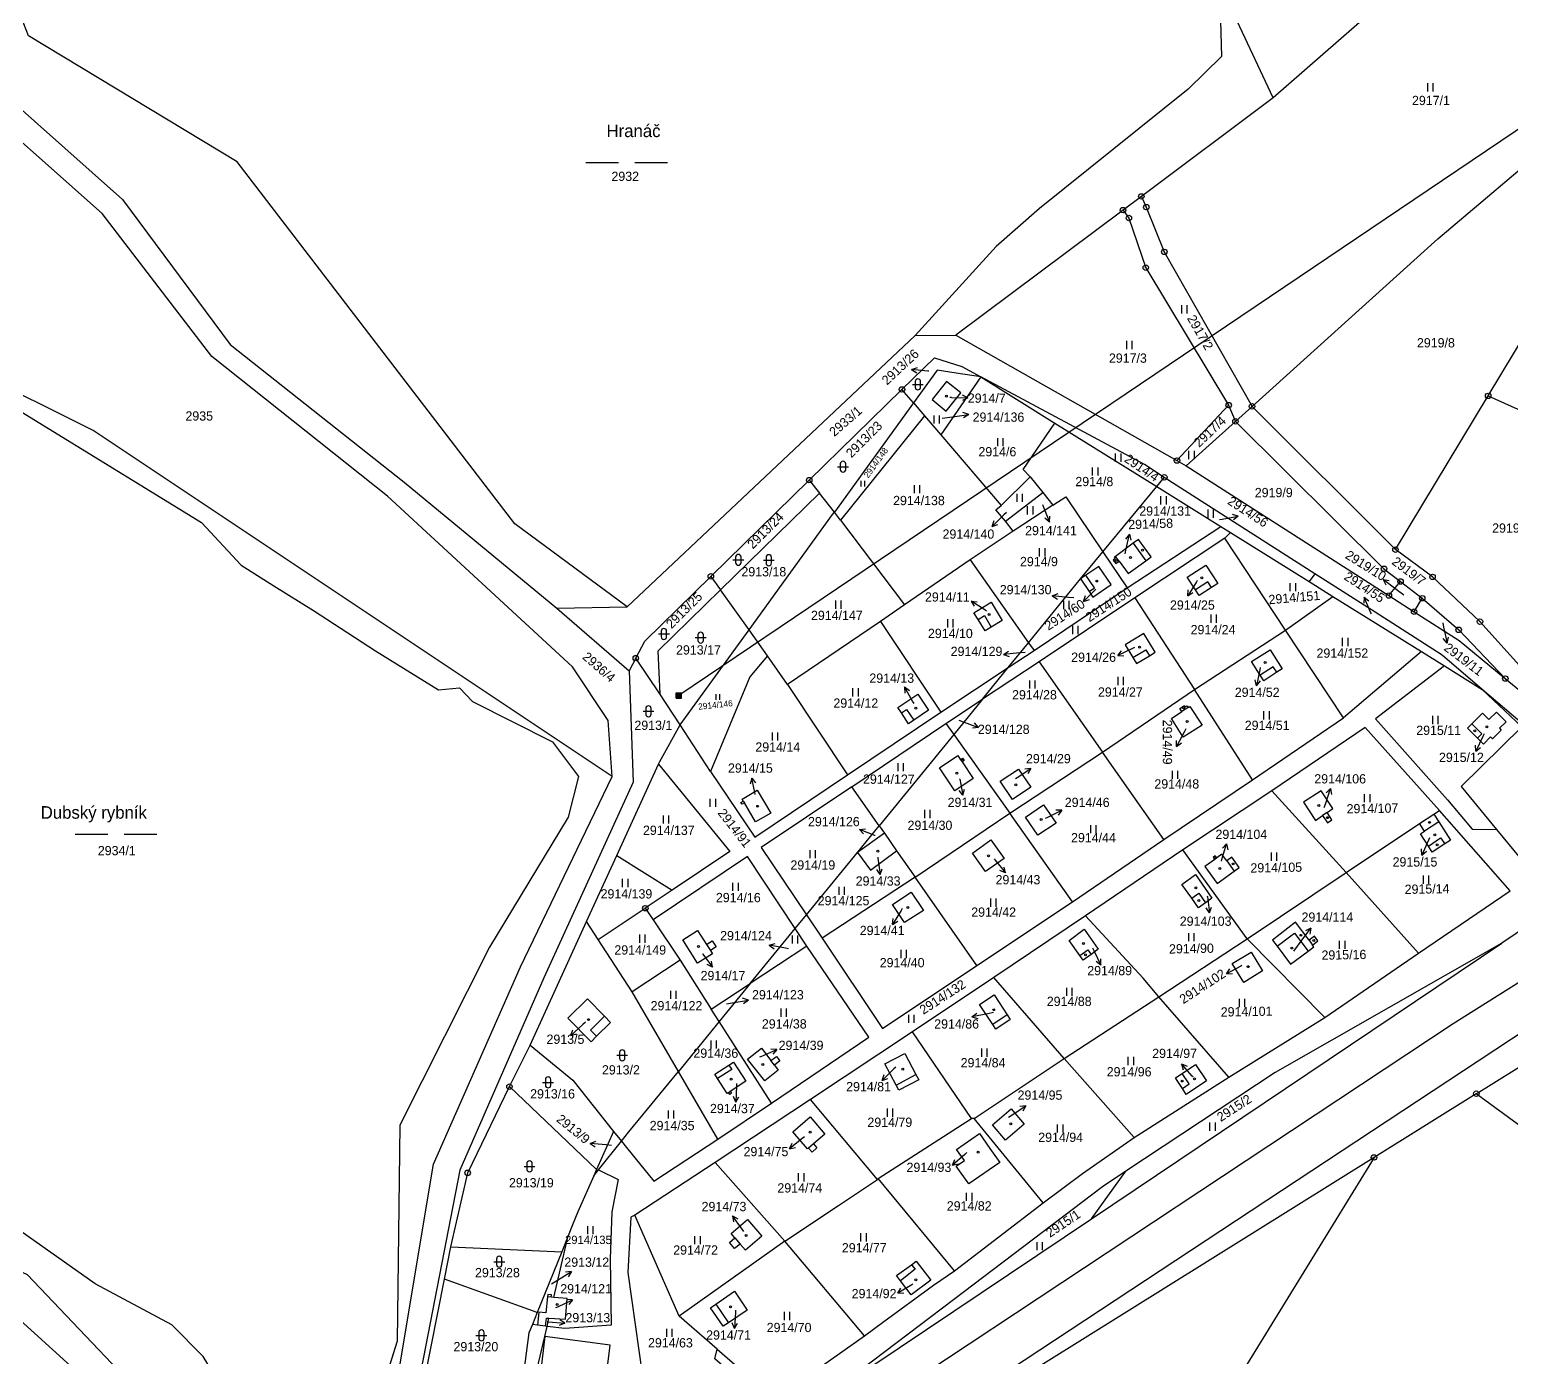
# Model space of a CAD drawing. Extents: x -784124 to -780570, y -980818 to -976926.
# Drawn here: x -783332.3 to -783060.5, y -978603 to -978359.6 of the extents above; entities that cross this region are included whole.
import ezdxf
from ezdxf.enums import TextEntityAlignment as Align

# ---------------------------------------------------------------- set-up
doc = ezdxf.new("R2010")
doc.units = 0
doc.header["$LTSCALE"] = 3.138375
doc.header["$MEASUREMENT"] = 0
doc.linetypes.add('2_6_59_2', pattern=[0])
for name, color, linetype in [('1015', 1, 'CONTINUOUS'), ('1029', 1, 'CONTINUOUS'), ('105', 1, 'CONTINUOUS'), ('18', 1, 'CONTINUOUS'), ('21800', 1, 'CONTINUOUS'), ('21900', 1, 'CONTINUOUS'), ('21999', 1, 'CONTINUOUS'), ('306', 1, 'CONTINUOUS'), ('316', 1, 'CONTINUOUS'), ('402', 1, 'CONTINUOUS'), ('404', 1, 'CONTINUOUS'), ('602', 1, 'CONTINUOUS'), ('60502', 1, 'CONTINUOUS'), ('803', 1, 'CONTINUOUS')]:
    doc.layers.add(name, color=color, linetype=linetype)

# ---------------------------------------------------------------- blocks, each defined once
blk = doc.blocks.new('4_02$0')
at = {"layer": '404', "color": 255, "linetype": 'Continuous'}
blk.add_circle((-0.01, 0), 0.175, dxfattribs=at)
blk = doc.blocks.new('1029$1')
at = {"layer": '1029', "color": 6, "linetype": 'Continuous'}
for p, q in [((0, 3), (-0.5, 2)), ((0, 0), (0, 3)), ((0, 3), (0.5, 2))]:
    blk.add_line(p, q, dxfattribs=at)
blk = doc.blocks.new('3_06$4')
at = {"layer": '306', "color": 255, "linetype": 'Continuous'}
for p, q in [((-0.51, 0), (-0.51, 1.5)), ((0.49, 0), (0.49, 1.5))]:
    blk.add_line(p, q, dxfattribs=at)
blk = doc.blocks.new('3_16$5')
at = {"layer": '316', "color": 255, "linetype": 'Continuous'}
for p, q in [((-1, 1), (1, 1)), ((-0.5, 1.5), (-0.5, 0.5)), ((0.5, 0.5), (0.5, 1.5))]:
    blk.add_line(p, q, dxfattribs=at)
for centre, start, end in [((0, 1.5), 0, 180), ((0, 0.5), 180, 359.9879)]:
    blk.add_arc(centre, 0.5, start, end, dxfattribs=at)
blk = doc.blocks.new('8_03$8')
at = {"layer": '803', "color": 255, "linetype": 'Continuous'}
for p, q in [((-7.49, 0), (-1.49, 0)), ((1.51, 0), (7.51, 0))]:
    blk.add_line(p, q, dxfattribs=at)
blk = doc.blocks.new('1_05$19')
at = {"layer": '105', "color": 3, "linetype": 'Continuous'}
for radius in [0.5, 0.0303]:
    blk.add_circle((0, 0), radius, dxfattribs=at)
blk = doc.blocks.new('6_02$22')
at = {"layer": '602', "color": 255, "linetype": 'Continuous'}
for p, q in [((-0.5, 0.5), (0.5, 0.5)), ((-0.5, -0.5), (-0.5, 0.5)), ((-0.5, 0.3), (0.5, 0.3)), ((-0.5, 0.1), (0.5, 0.1)), ((-0.3, -0.5), (-0.3, 0.5)), ((-0.1, -0.5), (-0.1, 0.5)), ((0.1, -0.5), (0.1, 0.5)), ((0.3, -0.5), (0.3, 0.5)), ((0.5, -0.5), (0.5, 0.5)), ((-0.5, -0.1), (0.5, -0.1)), ((-0.5, -0.3), (0.5, -0.3)), ((-0.5, -0.5), (0.5, -0.5))]:
    blk.add_line(p, q, dxfattribs=at)

msp = doc.modelspace()

# ---------------------------------------------------------------- linework, layer by layer
at = {"layer": '1029', "color": 255, "linetype": 'Continuous'}
for p, q in [((-783167.38, -978422.2), (-783167.56, -978422.18)), ((-783163.21, -978427.02), (-783163.53, -978427.02)), ((-783164.97, -978430.8), (-783163.05, -978430.53)), ((-783146.55, -978446.65), (-783146.38, -978447.08)), ((-783153.16, -978448.09), (-783153.63, -978448.54)), ((-783114.09, -978449.38), (-783113.59, -978449.29)), ((-783131.36, -978455.65), (-783131.23, -978455.02)), ((-783118.17, -978460.58), (-783118.31, -978460.81)), ((-783140.78, -978463.76), (-783141.76, -978463.66)), ((-783136.76, -978462.15), (-783136.88, -978462.27)), ((-783080.24, -978463.24), (-783081.65, -978462.18)), ((-783156.82, -978466.16), (-783157.12, -978465.96)), ((-783086.22, -978466.69), (-783086.36, -978466.35)), ((-783073.14, -978468.34), (-783072.97, -978469.11)), ((-783149.74, -978473.76), (-783150.71, -978473.84)), ((-783129.66, -978472.87), (-783130.02, -978473.04)), ((-783106.61, -978476.48), (-783106.69, -978476.92)), ((-783170.1, -978483.13), (-783170.36, -978482.68)), ((-783161.89, -978486.17), (-783161.07, -978486.46)), ((-783120.26, -978487.77), (-783120.57, -978488.34)), ((-783065.54, -978488.69), (-783065.77, -978489.16)), ((-783151.5, -978496.86), (-783151.19, -978496.66)), ((-783161.75, -978496.89), (-783161.73, -978496.97)), ((-783199.23, -978499.78), (-783199.24, -978499.73)), ((-783094.86, -978502.2), (-783094.65, -978501.57)), ((-783145.97, -978504.11), (-783145.7, -978503.98)), ((-783177.25, -978507.3), (-783177.31, -978507.28)), ((-783075.55, -978507.74), (-783075.73, -978508.15)), ((-783176.76, -978511.29), (-783176.73, -978511.48)), ((-783155.42, -978511.61), (-783155.22, -978511.85)), ((-783113.73, -978511.99), (-783113.64, -978511.69)), ((-783116.31, -978518.37), (-783116.29, -978518.54)), ((-783172.26, -978520.7), (-783172.49, -978521.07)), ((-783100.47, -978528.49), (-783099.12, -978526.67)), ((-783208.91, -978528.92), (-783208.82, -978529.05)), ((-783193.15, -978528.06), (-783193.7, -978527.95)), ((-783137.38, -978527.88), (-783137.14, -978528.37)), ((-783109.97, -978531.16), (-783110.15, -978531.25)), ((-783204.51, -978538.19), (-783203.44, -978538)), ((-783155.52, -978539.78), (-783156.55, -978539.98)), ((-783230.38, -978541.55), (-783230.85, -978541.98)), ((-783198.37, -978547.88), (-783198.04, -978547.74)), ((-783173.44, -978549.77), (-783173.8, -978550.12)), ((-783202.66, -978552.81), (-783202.67, -978553.19)), ((-783118.92, -978551.58), (-783119.06, -978551.42)), ((-783152.79, -978558.96), (-783152.09, -978558.5)), ((-783225.59, -978564.13), (-783226.54, -978564.05)), ((-783190.2, -978562.54), (-783190.61, -978562.88)), ((-783160.4, -978565.46), (-783160.8, -978565.81)), ((-783201.33, -978579.92), (-783201.65, -978579.49)), ((-783236.57, -978589.53), (-783235.47, -978588.86)), ((-783170.34, -978589.57), (-783170.53, -978589.68)), ((-783235.81, -978593.88), (-783235.44, -978593.7)), ((-783202.82, -978594.36), (-783202.84, -978594.69)), ((-783237.36, -978596.44), (-783237.13, -978596.46))]:
    msp.add_line(p, q, dxfattribs=at)
at = {"layer": '21800', "color": 255, "linetype": 'Continuous'}
for p, q in [((-783113.89, -978357.93), (-783113.7, -978364.5)), ((-783113.7, -978364.5), (-783119.85, -978370.47)), ((-783119.85, -978370.47), (-783147.1, -978392.32)), ((-783147.1, -978392.32), (-783155.01, -978399.33)), ((-783155.01, -978399.33), (-783169.9, -978415.64)), ((-783339.51, -978426.18), (-783300.82, -978449.91)), ((-783300.82, -978449.91), (-783293.52, -978457.75)), ((-783129.91, -978453.74), (-783127.56, -978456.93)), ((-783293.52, -978457.75), (-783287.55, -978461.54)), ((-783132.5, -978457), (-783133.17, -978456.13)), ((-783137.02, -978461.89), (-783138.58, -978459.57)), ((-783116.22, -978460.82), (-783118.46, -978462.29)), ((-783115.54, -978461.86), (-783116.22, -978460.82)), ((-783287.55, -978461.54), (-783280.22, -978466.08)), ((-783137.99, -978462.55), (-783137.02, -978461.89)), ((-783280.22, -978466.08), (-783268.9, -978473.45)), ((-783158.35, -978467.7), (-783157.2, -978467)), ((-783157.2, -978467), (-783155.93, -978469.09)), ((-783268.9, -978473.45), (-783257.33, -978480.63)), ((-783129.95, -978474.68), (-783127.59, -978473.24)), ((-783127.59, -978473.24), (-783126.9, -978474.37)), ((-783104.21, -978476.36), (-783106.59, -978477.93)), ((-783103.55, -978477.36), (-783104.21, -978476.36)), ((-783257.33, -978480.63), (-783253.47, -978480.25)), ((-783253.47, -978480.25), (-783251.07, -978482.71)), ((-783251.07, -978482.71), (-783236.41, -978490.14)), ((-783172.43, -978484.84), (-783171.47, -978484.19)), ((-783171.47, -978484.19), (-783170.13, -978486.19)), ((-783119.8, -978483.85), (-783120.96, -978484.6)), ((-783067.8, -978486.85), (-783065.98, -978488.64)), ((-783065.98, -978488.64), (-783066.77, -978489.44)), ((-783236.41, -978490.14), (-783231.67, -978496.49)), ((-783161.57, -978493.41), (-783161.29, -978493.82)), ((-783231.67, -978496.49), (-783233.53, -978503.92)), ((-783201.43, -978500.99), (-783201.22, -978501.33)), ((-783233.53, -978503.92), (-783247.99, -978527.78)), ((-783094.34, -978503.11), (-783095.17, -978503.66)), ((-783073.84, -978504.83), (-783076.46, -978506.49)), ((-783075.76, -978509.28), (-783073.52, -978507.71)), ((-783073.52, -978507.71), (-783072.72, -978508.86)), ((-783114.58, -978511.41), (-783114.96, -978511.69)), ((-783112.75, -978511.95), (-783111.37, -978513.85)), ((-783119.16, -978518.8), (-783117.88, -978517.89)), ((-783117.88, -978517.89), (-783116.63, -978519.64)), ((-783032.73, -978517.62), (-783071.22, -978541.82)), ((-783066.65, -978548.63), (-783026.6, -978522.1)), ((-783103.48, -978527.6), (-783101, -978525.72)), ((-783101, -978525.72), (-783100.32, -978525.2)), ((-783100.32, -978525.2), (-783097.81, -978528.51)), ((-783097.64, -978526.53), (-783097, -978527.39)), ((-783247.99, -978527.78), (-783264.44, -978560.41)), ((-783208.14, -978527.31), (-783207.44, -978528.4)), ((-783139.71, -978529.32), (-783138.22, -978528.26)), ((-783138.22, -978528.26), (-783137.62, -978529.11)), ((-783153.02, -978540.2), (-783155.64, -978541.97)), ((-783225.75, -978541.58), (-783228.33, -978544.13)), ((-783226.88, -978540.44), (-783225.75, -978541.58)), ((-783071.22, -978541.82), (-783181.87, -978615)), ((-783203.53, -978550.23), (-783206.13, -978551.89)), ((-783204.05, -978549.42), (-783203.53, -978550.23)), ((-783195.72, -978549.4), (-783196.35, -978548.58)), ((-783177.54, -978621.67), (-783066.65, -978548.63)), ((-783173.4, -978553.08), (-783169.75, -978551.13)), ((-783119.64, -978552.87), (-783120.93, -978550.94)), ((-783320.31, -978589.52), (-783374.18, -978551.4)), ((-783120.89, -978553.7), (-783119.64, -978552.87)), ((-783204.13, -978554.45), (-783203.8, -978554.23)), ((-783264.44, -978560.41), (-783264.88, -978600.02)), ((-783188.53, -978563.84), (-783189.44, -978564.62)), ((-783202.98, -978581.08), (-783202.02, -978582.21)), ((-783170.58, -978586), (-783169.92, -978586.84)), ((-783169.92, -978586.84), (-783172.61, -978588.94)), ((-783306.21, -978597), (-783320.31, -978589.52)), ((-783236.67, -978591.97), (-783237.33, -978591.92)), ((-783206.46, -978593.24), (-783204.13, -978596.65)), ((-783300.49, -978602.81), (-783306.21, -978597)), ((-783264.88, -978600.02), (-783270.46, -978617.5)), ((-783289.75, -978620.48), (-783300.49, -978602.81))]:
    msp.add_line(p, q, dxfattribs=at)
at = {"layer": '21900', "color": 3, "linetype": 'Continuous'}
for p, q in [((-783068.5, -978340.82), (-783104.21, -978372.03)), ((-783104.21, -978372.03), (-783128.41, -978390.13)), ((-783128.41, -978390.13), (-783131.77, -978392.64)), ((-783131.77, -978392.64), (-783162.43, -978415.58)), ((-783162.43, -978415.58), (-783121.88, -978438.56)), ((-783157.88, -978423.21), (-783165.21, -978433.83)), ((-783157.88, -978423.21), (-783144.28, -978431.68)), ((-783189.32, -978442.15), (-783172.31, -978425.52)), ((-783170.18, -978428), (-783172.31, -978425.52)), ((-783170.18, -978428), (-783184.72, -978448.04)), ((-783170.18, -978428), (-783168.18, -978430.35)), ((-783121.88, -978438.56), (-783112.4, -978428.4)), ((-783112.4, -978428.4), (-783111.16, -978431.38)), ((-783111.16, -978431.38), (-783108.11, -978428.63)), ((-783081.8, -978454.9), (-783108.11, -978428.63)), ((-783081.8, -978454.9), (-783064.8, -978426.7)), ((-783064.8, -978426.7), (-783012.71, -978450.28)), ((-783168.18, -978430.35), (-783183.6, -978449.51)), ((-783168.18, -978430.35), (-783165.21, -978433.83)), ((-783120.19, -978439.52), (-783111.16, -978431.38)), ((-783165.21, -978433.83), (-783154.12, -978446.83)), ((-783144.28, -978431.68), (-783125.58, -978443.33)), ((-783121.88, -978438.56), (-783120.19, -978439.52)), ((-783120.19, -978439.52), (-783083.01, -978463.32)), ((-783207.37, -978459.8), (-783189.32, -978442.15)), ((-783189.32, -978442.15), (-783187.46, -978444.53)), ((-783154.12, -978446.83), (-783148.79, -978441.57)), ((-783148.79, -978441.57), (-783146.49, -978444.42)), ((-783125.58, -978443.33), (-783124.2, -978441.65)), ((-783096.58, -978459.32), (-783124.2, -978441.65)), ((-783187.46, -978444.53), (-783205.6, -978462.27)), ((-783184.72, -978448.04), (-783187.46, -978444.53)), ((-783153.35, -978449.68), (-783146.49, -978444.42)), ((-783146.49, -978444.42), (-783144.62, -978446.73)), ((-783135.49, -978455.3), (-783125.58, -978443.33)), ((-783125.58, -978443.33), (-783113.81, -978450.66)), ((-783144.62, -978446.73), (-783151.89, -978451.53)), ((-783183.6, -978449.51), (-783184.72, -978448.04)), ((-783183.6, -978449.51), (-783171.84, -978465.02)), ((-783151.89, -978451.53), (-783153.35, -978449.68)), ((-783151.89, -978451.53), (-783159.79, -978456.75)), ((-783131.02, -978461.92), (-783113.81, -978450.66)), ((-783113.07, -978452.81), (-783129.6, -978463.72)), ((-783113.81, -978450.66), (-783112.07, -978451.75)), ((-783113.07, -978452.81), (-783112.07, -978451.75)), ((-783101.96, -978469.66), (-783113.07, -978452.81)), ((-783112.07, -978451.75), (-783097.62, -978460.75)), ((-783135.49, -978455.3), (-783131.02, -978461.92)), ((-783159.79, -978456.75), (-783171.84, -978465.02)), ((-783159.79, -978456.75), (-783149.1, -978471.96)), ((-783207.37, -978459.8), (-783205.6, -978462.27)), ((-783097.62, -978460.75), (-783093.27, -978463.46)), ((-783085.55, -978466.38), (-783096.58, -978459.32)), ((-783083.01, -978463.32), (-783080.87, -978460.74)), ((-783080.87, -978460.74), (-783076.9, -978463.8)), ((-783200.36, -978469.59), (-783205.6, -978462.27)), ((-783148.09, -978473.4), (-783131.02, -978461.92)), ((-783129.6, -978463.72), (-783147.16, -978475.49)), ((-783129.6, -978463.72), (-783118.69, -978480.51)), ((-783101.96, -978469.66), (-783093.27, -978463.46)), ((-783093.27, -978463.46), (-783077.01, -978473.59)), ((-783083.01, -978463.32), (-783078.38, -978466.28)), ((-783078.38, -978466.28), (-783076.9, -978463.8)), ((-783235.63, -978465.62), (-783222.71, -978465.4)), ((-783235.63, -978465.62), (-783222.38, -978477.13)), ((-783171.84, -978465.02), (-783176.27, -978468.07)), ((-783196.98, -978474.39), (-783200.36, -978469.59)), ((-783176.27, -978468.07), (-783193.28, -978479.65)), ((-783176.27, -978468.07), (-783165.16, -978484.67)), ((-783118.69, -978480.51), (-783101.96, -978469.66)), ((-783091.35, -978485.76), (-783101.96, -978469.66)), ((-783152.81, -978476.51), (-783149.1, -978471.96)), ((-783149.1, -978471.96), (-783148.09, -978473.4)), ((-783221.14, -978474.78), (-783222.38, -978477.13)), ((-783216.75, -978481.36), (-783221.14, -978474.78)), ((-783193.28, -978479.65), (-783196.98, -978474.39)), ((-783152.81, -978476.51), (-783148.09, -978473.4)), ((-783077.01, -978473.59), (-783091.35, -978485.76)), ((-783077.01, -978473.59), (-783072.81, -978476.2)), ((-783165.16, -978484.67), (-783152.81, -978476.51)), ((-783147.16, -978475.49), (-783157.53, -978482.33)), ((-783157.53, -978482.33), (-783152.81, -978476.51)), ((-783147.16, -978475.49), (-783135.56, -978492)), ((-783072.81, -978476.2), (-783065.88, -978480.52)), ((-783193.28, -978479.65), (-783182.28, -978496.19)), ((-783135.56, -978492), (-783118.69, -978480.51)), ((-783108.01, -978497.1), (-783118.69, -978480.51)), ((-783065.88, -978480.52), (-783058.63, -978487.41)), ((-783061.66, -978478.54), (-783046.28, -978491.21)), ((-783212.99, -978487), (-783216.75, -978481.36)), ((-783164.24, -978486.75), (-783157.53, -978482.33)), ((-783157.53, -978482.33), (-783162.78, -978488.79)), ((-783182.28, -978496.19), (-783165.16, -978484.67)), ((-783108.01, -978497.1), (-783091.35, -978485.76)), ((-783207.42, -978495.59), (-783212.99, -978487)), ((-783181.54, -978498.36), (-783164.24, -978486.75)), ((-783164.24, -978486.75), (-783162.78, -978488.79)), ((-783162.78, -978488.79), (-783176.5, -978505.55)), ((-783162.78, -978488.79), (-783152.51, -978503.19)), ((-783152.51, -978503.19), (-783135.56, -978492)), ((-783124.3, -978508.05), (-783135.56, -978492)), ((-783224.6, -978510.96), (-783216.95, -978494.25)), ((-783176.5, -978505.55), (-783181.54, -978498.36)), ((-783124.3, -978508.05), (-783108.01, -978497.1)), ((-783104.47, -978499.1), (-783120.79, -978509.92)), ((-783090.85, -978514.08), (-783104.47, -978499.1)), ((-783169.89, -978514.97), (-783152.51, -978503.19)), ((-783141.01, -978519.46), (-783152.51, -978503.19)), ((-783077.37, -978505.08), (-783074.76, -978503.39)), ((-783074.76, -978503.39), (-783073.72, -978502.74)), ((-783180.5, -978510.44), (-783176.5, -978505.55)), ((-783175.54, -978506.91), (-783180.5, -978510.44)), ((-783176.5, -978505.55), (-783175.54, -978506.91)), ((-783175.54, -978506.91), (-783173.29, -978510.13)), ((-783090.85, -978514.08), (-783077.37, -978505.08)), ((-783063.27, -978506.24), (-783051.88, -978520.04)), ((-783173.29, -978510.13), (-783169.89, -978514.97)), ((-783141.01, -978519.46), (-783124.3, -978508.05)), ((-783120.79, -978509.92), (-783138.67, -978522.02)), ((-783109, -978526.27), (-783120.79, -978509.92)), ((-783230.15, -978523.09), (-783224.6, -978510.96)), ((-783224.6, -978510.96), (-783214.45, -978517.35)), ((-783189.84, -978521.85), (-783180.5, -978510.44)), ((-783169.89, -978514.97), (-783186.97, -978526.12)), ((-783158.57, -978531.14), (-783169.89, -978514.97)), ((-783109, -978526.27), (-783090.85, -978514.08)), ((-783090.85, -978514.08), (-783077.59, -978528.9)), ((-783214.45, -978517.35), (-783219.39, -978520.65)), ((-783228.01, -978526.4), (-783219.39, -978520.65)), ((-783219.39, -978520.65), (-783217.95, -978522.76)), ((-783158.57, -978531.14), (-783141.01, -978519.46)), ((-783051.88, -978520.04), (-783062.32, -978527.05)), ((-783240.52, -978545.74), (-783230.15, -978523.09)), ((-783228.01, -978526.4), (-783230.15, -978523.09)), ((-783217.95, -978522.76), (-783212.98, -978530.18)), ((-783191.9, -978524.37), (-783189.84, -978521.85)), ((-783189.84, -978521.85), (-783186.97, -978526.12)), ((-783138.67, -978522.02), (-783155.44, -978533.34)), ((-783221.81, -978535.97), (-783228.01, -978526.4)), ((-783200.14, -978534.44), (-783191.9, -978524.37)), ((-783189.76, -978527.61), (-783191.9, -978524.37)), ((-783125.21, -978536.87), (-783109, -978526.27)), ((-783094.73, -978540.7), (-783109, -978526.27)), ((-783189.76, -978527.61), (-783200.14, -978534.44)), ((-783137.58, -978577.59), (-783062.32, -978527.05)), ((-783094.73, -978540.7), (-783077.59, -978528.9)), ((-783212.98, -978530.18), (-783221.81, -978535.97)), ((-783212.98, -978530.18), (-783207.28, -978539.13)), ((-783207.28, -978539.13), (-783200.14, -978534.44)), ((-783200.14, -978534.44), (-783205.83, -978541.39)), ((-783155.44, -978533.34), (-783170.39, -978543.29)), ((-783142.56, -978548.21), (-783155.44, -978533.34)), ((-783213.33, -978550.55), (-783221.81, -978535.97)), ((-783142.56, -978548.21), (-783125.21, -978536.87)), ((-783112.39, -978551.59), (-783125.21, -978536.87)), ((-783205.83, -978541.39), (-783207.28, -978539.13)), ((-783205.83, -978541.39), (-783213.33, -978550.55)), ((-783196.25, -978556.4), (-783205.83, -978541.39)), ((-783112.39, -978551.59), (-783094.73, -978540.7)), ((-783244.31, -978553.36), (-783240.52, -978545.74)), ((-783170.39, -978543.29), (-783189.08, -978555.7)), ((-783159.56, -978559.22), (-783170.39, -978543.29)), ((-783159.1, -978559.19), (-783142.56, -978548.21)), ((-783129.71, -978562.67), (-783142.56, -978548.21)), ((-783206.08, -978563.01), (-783213.33, -978550.55)), ((-783244.31, -978553.36), (-783228.32, -978568.57)), ((-783129.71, -978562.67), (-783112.39, -978551.59)), ((-783189.08, -978555.7), (-783206.58, -978567.26)), ((-783206.08, -978563.01), (-783196.25, -978556.4)), ((-783176.83, -978570.36), (-783189.08, -978555.7)), ((-783066.98, -978554.65), (-783085.73, -978566.34)), ((-783058.57, -978560.83), (-783066.98, -978554.65)), ((-783176.69, -978570.21), (-783159.56, -978559.22)), ((-783159.1, -978559.19), (-783159.56, -978559.22)), ((-783146.44, -978574.67), (-783159.1, -978559.19)), ((-783225.21, -978561.56), (-783228.32, -978568.57)), ((-783225.21, -978561.56), (-783223.76, -978563.35)), ((-783227.95, -978568.61), (-783223.76, -978563.35)), ((-783206.58, -978567.26), (-783221.34, -978576.93)), ((-783193.81, -978581.68), (-783206.58, -978567.26)), ((-783085.73, -978566.34), (-783161.4, -978613.52)), ((-783228.32, -978568.57), (-783228.83, -978569.71)), ((-783228.83, -978569.71), (-783227.95, -978568.61)), ((-783176.69, -978570.21), (-783176.83, -978570.36)), ((-783162.71, -978587.12), (-783176.69, -978570.21)), ((-783162.71, -978587.12), (-783146.44, -978574.67)), ((-783213.17, -978595.46), (-783221.34, -978576.93)), ((-783236.17, -978592.01), (-783233.53, -978580.71)), ((-783233.53, -978580.71), (-783234.71, -978583.64)), ((-783256.22, -978588.65), (-783255.06, -978582.74)), ((-783255.06, -978582.74), (-783234.71, -978583.64)), ((-783234.71, -978583.64), (-783239.23, -978594.78)), ((-783193.81, -978581.68), (-783213.17, -978595.46)), ((-783179.2, -978599.06), (-783193.81, -978581.68)), ((-783259.92, -978607.49), (-783256.22, -978588.65)), ((-783239.23, -978594.78), (-783256.22, -978588.65)), ((-783239.23, -978594.78), (-783240.11, -978596.96)), ((-783239.15, -978597.1), (-783240.11, -978596.96)), ((-783237.7, -978597.3), (-783239.15, -978597.1)), ((-783237.41, -978597.33), (-783237.7, -978597.3)), ((-783237.41, -978597.33), (-783237.06, -978595.82)), ((-783206.18, -978601.5), (-783213.17, -978595.46))]:
    msp.add_line(p, q, dxfattribs=at)
for points in [[(-783222.71, -978465.4), (-783243.3, -978450.16), (-783294.22, -978383.79), (-783332.55, -978360.68), (-783339.83, -978341.9), (-783332.83, -978317.22), (-783286.51, -978294.51), (-783280.24, -978288.11)], [(-783415.28, -978307.87), (-783363.79, -978347.55), (-783315.3, -978390.68), (-783295.56, -978417.3), (-783263.64, -978442.54), (-783235.63, -978465.62)], [(-783104.21, -978372.03), (-783115.49, -978348.06), (-783143.57, -978348.23), (-783163.36, -978336.49)], [(-783108.11, -978428.63), (-783074.03, -978397.9), (-783034.77, -978364.74), (-783026.24, -978358.05)], [(-783225.45, -978496.47), (-783226.22, -978486.22), (-783232.75, -978476.38), (-783266.65, -978445.09), (-783298.9, -978419.48), (-783319.02, -978393.29), (-783345.91, -978369.45)], [(-783128.41, -978390.13), (-783127.5, -978392.1), (-783124.2, -978400.3), (-783108.11, -978428.63)], [(-783131.77, -978392.64), (-783130.7, -978394.1), (-783127.6, -978403.2), (-783112.4, -978428.4)], [(-783064.8, -978426.7), (-783047.8, -978398.5), (-783045, -978399.7)], [(-783225.45, -978496.47), (-783320.64, -978433.06), (-783365.25, -978410.85), (-783372.43, -978413.84)], [(-783222.71, -978465.4), (-783169.9, -978415.64), (-783162.43, -978415.58)], [(-783172.31, -978425.52), (-783166.36, -978419.7), (-783161.36, -978421.34), (-783157.88, -978423.21)], [(-783157.88, -978423.21), (-783162.4, -978422.53), (-783165.84, -978422.02), (-783170.18, -978428)], [(-783124.2, -978441.65), (-783127.85, -978439.31), (-783157.88, -978423.21)], [(-783164.17, -978424.04), (-783166.8, -978427.35), (-783164.19, -978429.5), (-783161.52, -978426.14), (-783164.17, -978424.04)], [(-783111.16, -978431.38), (-783083.91, -978458.41), (-783080.87, -978460.74)], [(-783148.79, -978441.57), (-783150.08, -978440.18), (-783144.28, -978431.68)], [(-783153.35, -978449.68), (-783155.09, -978447.6), (-783154.12, -978446.83)], [(-783144.62, -978446.73), (-783142.28, -978445.24), (-783135.49, -978455.3)], [(-783200.36, -978469.59), (-783185.04, -978448.48), (-783184.72, -978448.04)], [(-783132.5, -978457), (-783130.82, -978459.29), (-783127.56, -978456.93), (-783126.61, -978456.23), (-783128.96, -978453.03), (-783129.91, -978453.74), (-783133.17, -978456.13), (-783133.4, -978456.3), (-783133.23, -978456.54), (-783133.58, -978456.8), (-783133.11, -978457.45), (-783132.5, -978457)], [(-783149.1, -978471.96), (-783139.57, -978460.22), (-783135.49, -978455.3)], [(-783055.19, -978480.43), (-783066.3, -978468.1), (-783075, -978459.9), (-783081.8, -978454.9)], [(-783137.29, -978463.59), (-783133.94, -978461.31), (-783136.19, -978458.01), (-783138.58, -978459.57), (-783139.2, -978459.98), (-783139.57, -978460.22), (-783139.5, -978460.34), (-783137.99, -978462.55), (-783137.29, -978463.59)], [(-783115.54, -978461.86), (-783117.78, -978463.32), (-783118.46, -978462.29), (-783119.98, -978459.95), (-783116.59, -978457.73), (-783114.38, -978461.12), (-783115.54, -978461.86)], [(-783221.14, -978474.78), (-783219.5, -978471.67), (-783207.37, -978459.8)], [(-783205.6, -978462.27), (-783217.07, -978473.49), (-783216.75, -978481.36)], [(-783076.9, -978463.8), (-783070.2, -978469.6), (-783061.66, -978478.54)], [(-783158.35, -978467.7), (-783159.11, -978466.47), (-783155.95, -978464.51), (-783153.91, -978467.87), (-783155.93, -978469.09), (-783157.08, -978469.79), (-783158.35, -978467.7)], [(-783065.88, -978480.52), (-783073.22, -978474.27), (-783085.55, -978466.38)], [(-783078.38, -978466.28), (-783070.11, -978471.57), (-783061.66, -978478.54)], [(-783212.99, -978487), (-783201.83, -978471.62), (-783200.36, -978469.59)], [(-783126.9, -978474.37), (-783125.89, -978473.72), (-783127.94, -978470.3), (-783131.35, -978472.35), (-783129.95, -978474.68), (-783129.28, -978475.8), (-783126.9, -978474.37)], [(-783196.98, -978474.39), (-783200.2, -978478.2), (-783207.42, -978495.59)], [(-783105.93, -978478.93), (-783106.59, -978477.93), (-783108.2, -978475.43), (-783104.78, -978473.27), (-783102.59, -978476.73), (-783103.55, -978477.36), (-783105.93, -978478.93)], [(-783222.38, -978477.13), (-783221.59, -978497.51), (-783238.03, -978533.43), (-783253.39, -978568.68), (-783260.93, -978607.34), (-783262.14, -978611.58)], [(-783072.81, -978476.2), (-783085.48, -978485.92), (-783072.25, -978500.75), (-783067.73, -978506.13), (-783063.27, -978506.24)], [(-783044.49, -978500.84), (-783050.28, -978493.78), (-783065.88, -978480.52)], [(-783172.43, -978484.84), (-783173.09, -978483.86), (-783169.43, -978481.37), (-783167.43, -978484.32), (-783170.13, -978486.19), (-783171.09, -978486.85), (-783172.43, -978484.84)], [(-783117.26, -978487.09), (-783120.73, -978489.28), (-783122.91, -978485.85), (-783120.96, -978484.6), (-783121.34, -978484.01), (-783120.52, -978483.48), (-783120.36, -978483.73), (-783120.01, -978483.51), (-783119.8, -978483.85), (-783119.49, -978483.65), (-783117.26, -978487.09)], [(-783067.8, -978486.85), (-783065.81, -978484.89), (-783064.65, -978486.07), (-783063.24, -978484.69), (-783061.51, -978486.44), (-783062.75, -978487.66), (-783062.41, -978488), (-783064.01, -978489.58), (-783064.35, -978489.24), (-783065.66, -978490.54), (-783066.77, -978489.44), (-783068.6, -978487.64), (-783067.8, -978486.85)], [(-783216.95, -978494.25), (-783216.72, -978493.74), (-783212.99, -978487)], [(-783073.72, -978502.74), (-783087.35, -978487.49), (-783104.47, -978499.1)], [(-783058.63, -978487.41), (-783069.78, -978498.34), (-783063.27, -978506.24)], [(-783159.24, -978496.84), (-783162.6, -978499.11), (-783165.44, -978494.93), (-783162.07, -978492.67), (-783161.57, -978493.41), (-783161.19, -978493.15), (-783160.9, -978493.56), (-783161.29, -978493.82), (-783159.24, -978496.84)], [(-783270.56, -978625.38), (-783264.73, -978606.35), (-783258.25, -978567.59), (-783242.27, -978531.38), (-783225.45, -978496.47)], [(-783216.95, -978494.25), (-783203.88, -978510.25), (-783214.45, -978517.35)], [(-783207.42, -978495.59), (-783199.3, -978507.61), (-783182.28, -978496.19)], [(-783154.29, -978497.35), (-783150.93, -978495.13), (-783148.66, -978498.45), (-783152.03, -978500.72), (-783154.29, -978497.35)], [(-783199.19, -978504.81), (-783201.22, -978501.33), (-783201.63, -978501.57), (-783201.84, -978501.23), (-783201.43, -978500.99), (-783201.65, -978500.62), (-783198.88, -978498.99), (-783196.38, -978503.23), (-783199.19, -978504.81)], [(-783181.54, -978498.36), (-783198.14, -978509.5), (-783189.84, -978521.85)], [(-783093.45, -978504.43), (-783094.34, -978503.11), (-783093.26, -978502.38), (-783095.45, -978499.14), (-783098.64, -978501.21), (-783096.49, -978504.55), (-783095.17, -978503.66), (-783094.28, -978504.99), (-783093.45, -978504.43)], [(-783149.66, -978503.94), (-783146.33, -978501.66), (-783144.04, -978505.02), (-783147.38, -978507.27), (-783149.66, -978503.94)], [(-783077.59, -978528.9), (-783060.74, -978517.43), (-783073.72, -978502.74)], [(-783074.76, -978503.39), (-783073.84, -978504.83), (-783071.69, -978508.19), (-783071.78, -978508.24), (-783072.72, -978508.86), (-783075.05, -978510.38), (-783075.76, -978509.28), (-783077.23, -978507), (-783076.46, -978506.49), (-783077.37, -978505.08)], [(-783180.5, -978510.44), (-783178.08, -978513.67), (-783173.29, -978510.13)], [(-783156.03, -978508.12), (-783153.58, -978511.54), (-783156.98, -978513.94), (-783159.4, -978510.54), (-783156.03, -978508.12)], [(-783191.9, -978524.37), (-783200.63, -978511.18), (-783217.95, -978522.76)], [(-783115.23, -978511.32), (-783114.96, -978511.69), (-783116.74, -978512.99), (-783114.49, -978516.11), (-783111.37, -978513.85), (-783110.46, -978513.19), (-783111.83, -978511.29), (-783112.75, -978511.95), (-783113.63, -978510.73), (-783114.58, -978511.41), (-783114.84, -978511.05), (-783115.23, -978511.32)], [(-783118.46, -978514.49), (-783115.49, -978518.79), (-783116.63, -978519.64), (-783117.91, -978520.55), (-783119.16, -978518.8), (-783120.98, -978516.28), (-783118.46, -978514.49)], [(-783174.04, -978519.97), (-783170.61, -978517.68), (-783168.35, -978521.07), (-783171.84, -978523.28), (-783174.04, -978519.97)], [(-783125.21, -978536.87), (-783128.08, -978533.48), (-783138.67, -978522.02)], [(-783097.64, -978526.53), (-783100.13, -978523.22), (-783104.34, -978526.51), (-783103.48, -978527.6), (-783101.03, -978530.88), (-783097.81, -978528.51), (-783096.75, -978527.72), (-783097, -978527.39), (-783096.01, -978526.65), (-783096.66, -978525.79), (-783097.64, -978526.53)], [(-783206.4, -978527.73), (-783207.44, -978528.4), (-783207.06, -978529), (-783209.79, -978530.72), (-783212.53, -978526.46), (-783209.81, -978524.71), (-783208.14, -978527.31), (-783207.1, -978526.64), (-783206.4, -978527.73)], [(-783186.97, -978526.12), (-783175.86, -978542.67), (-783158.57, -978531.14)], [(-783136.3, -978528.17), (-783137.62, -978529.11), (-783139.07, -978530.18), (-783139.71, -978529.32), (-783141.67, -978526.54), (-783138.87, -978524.51), (-783136.3, -978528.17)], [(-783066.98, -978554.65), (-783024.72, -978528.31), (-783020.94, -978526.17)], [(-783196.25, -978556.4), (-783178.38, -978544.3), (-783189.76, -978527.61)], [(-783062.32, -978527.05), (-783103.85, -978550.74), (-783131.25, -978568.87)], [(-783109.62, -978534.24), (-783111.74, -978530.78), (-783108.28, -978528.7), (-783106.18, -978532.14), (-783109.62, -978534.24)], [(-783226.88, -978540.44), (-783229.45, -978543.01), (-783228.33, -978544.13), (-783229.33, -978545.12), (-783233.62, -978540.82), (-783229.99, -978537.26), (-783226.88, -978540.44)], [(-783153.02, -978540.2), (-783152.48, -978541.03), (-783155.08, -978542.8), (-783155.64, -978541.97), (-783158.07, -978538.29), (-783155.42, -978536.55), (-783153.02, -978540.2)], [(-783240.52, -978545.74), (-783232.66, -978552.18), (-783225.21, -978561.56)], [(-783200.62, -978548.33), (-783198.09, -978546.33), (-783196.35, -978548.58), (-783195.34, -978547.8), (-783194.71, -978548.62), (-783195.72, -978549.4), (-783195.01, -978550.32), (-783197.49, -978552.31), (-783200.62, -978548.33)], [(-783172.89, -978554.03), (-783173.4, -978553.08), (-783175.47, -978549.19), (-783171.82, -978547.28), (-783169.75, -978551.13), (-783169.25, -978552.08), (-783172.89, -978554.03)], [(-783223.76, -978563.35), (-783222.39, -978561.62), (-783213.33, -978550.55)], [(-783203.57, -978554.58), (-783203.91, -978554.8), (-783204.13, -978554.45), (-783204.4, -978554.63), (-783206.13, -978551.89), (-783206.65, -978551.07), (-783204.05, -978549.42), (-783203.2, -978548.87), (-783200.96, -978552.38), (-783203.8, -978554.23), (-783203.57, -978554.58)], [(-783122.08, -978551.89), (-783122.16, -978551.77), (-783120.93, -978550.94), (-783118.5, -978549.3), (-783116.47, -978552.31), (-783120.16, -978554.8), (-783120.89, -978553.7), (-783122.08, -978551.89)], [(-783389.34, -978551.55), (-783370.43, -978562.71), (-783349.77, -978579.86), (-783332.79, -978587.83), (-783305.3, -978616.66), (-783290.54, -978634.9), (-783279.67, -978640.31)], [(-783255.06, -978582.74), (-783251.97, -978569.16), (-783244.31, -978553.36)], [(-783293.51, -978636.5), (-783309.04, -978618.86), (-783336.69, -978593.81), (-783352.71, -978583.64), (-783374.4, -978565.68), (-783390.3, -978554.96), (-783427.27, -978555.2)], [(-783189.16, -978558.9), (-783186.46, -978562.06), (-783188.53, -978563.84), (-783187.93, -978564.55), (-783188.8, -978565.36), (-783189.44, -978564.62), (-783189.62, -978564.77), (-783192.32, -978561.62), (-783189.16, -978558.9)], [(-783155.72, -978560.35), (-783152.3, -978557.45), (-783149.92, -978560.25), (-783153.34, -978563.15), (-783155.72, -978560.35)], [(-783158.11, -978561.96), (-783156.19, -978564.71), (-783154.37, -978567.27), (-783160.08, -978571.2), (-783162.39, -978567.92), (-783160.86, -978566.87), (-783162.29, -978564.88), (-783158.11, -978561.96)], [(-783223.76, -978563.35), (-783222.83, -978564.5), (-783217.85, -978570.66), (-783206.08, -978563.01)], [(-783146.44, -978574.67), (-783139.18, -978569.31), (-783129.71, -978562.67)], [(-783085.73, -978566.34), (-783111.49, -978608.26), (-783146.05, -978656.89), (-783184.95, -978716.83), (-783195.54, -978715.41), (-783202.37, -978717.52)], [(-783227.95, -978568.61), (-783224.39, -978570.36), (-783225.54, -978576.31), (-783225.81, -978584.9), (-783225.65, -978597.1), (-783234.15, -978597.68), (-783237.41, -978597.33)], [(-783228.83, -978569.71), (-783231.74, -978576.29), (-783232.72, -978578.71), (-783233.53, -978580.71)], [(-783131.25, -978568.87), (-783135.55, -978571.71), (-783162.85, -978592.47), (-783181.76, -978606.74), (-783192.02, -978613.3), (-783217.31, -978628.94)], [(-783193.81, -978581.68), (-783183.93, -978575.13), (-783176.83, -978570.36)], [(-783227.38, -978636.78), (-783193.04, -978614.84), (-783137.58, -978577.59)], [(-783221.34, -978576.93), (-783222.02, -978577.3), (-783222.61, -978587.46), (-783219.24, -978611.25), (-783217.33, -978609.94), (-783216.22, -978611.6), (-783218.88, -978613.41), (-783215.12, -978623.45), (-783196.79, -978611.87), (-783206.61, -978603.28), (-783206.18, -978601.5)], [(-783202.02, -978582.21), (-783203.01, -978583.05), (-783203.97, -978581.93), (-783202.98, -978581.08), (-783203.67, -978580.27), (-783200.67, -978577.72), (-783198.02, -978580.79), (-783201.04, -978583.35), (-783202.02, -978582.21)], [(-783170.58, -978586), (-783169.74, -978585.35), (-783167.01, -978588.86), (-783170.62, -978591.54), (-783172.61, -978588.94), (-783173.33, -978588), (-783170.58, -978586)], [(-783179.2, -978599.06), (-783178.92, -978598.88), (-783175.89, -978596.63), (-783166.54, -978589.76), (-783162.71, -978587.12)], [(-783236.17, -978592.01), (-783236.67, -978591.97), (-783236.61, -978591.51), (-783237.28, -978591.44), (-783237.33, -978591.92), (-783237.66, -978594.82), (-783238.92, -978594.7), (-783239.15, -978597.1)], [(-783200.71, -978594.31), (-783204.13, -978596.65), (-783205.09, -978597.3), (-783207.41, -978593.89), (-783206.46, -978593.24), (-783203.06, -978590.88), (-783200.71, -978594.31)], [(-783237.06, -978595.82), (-783234, -978596), (-783233.74, -978592.2), (-783236.17, -978592.01)], [(-783242.8, -978620.03), (-783237.84, -978599.17), (-783237.41, -978597.33)], [(-783240.11, -978596.96), (-783240.74, -978598.52), (-783242.59, -978612.52)], [(-783237.7, -978597.3), (-783237.5, -978595.79), (-783237.06, -978595.82)], [(-783237.84, -978599.17), (-783240.23, -978619.17), (-783228.21, -978620.74), (-783228.11, -978619.87), (-783227.51, -978619.94), (-783227.37, -978618.73), (-783227.97, -978618.66), (-783227.44, -978614.22), (-783226.25, -978614.36), (-783225.95, -978611.82), (-783227.15, -978611.68), (-783225.86, -978600.74), (-783237.84, -978599.17)], [(-783206.18, -978601.5), (-783195.61, -978610.66), (-783179.2, -978599.06)]]:
    msp.add_lwpolyline(points, dxfattribs=at)
at = {"layer": '21999', "color": 3, "linetype": 'Continuous'}
for p, q in [((-783096.58, -978459.32), (-783097.62, -978460.75)), ((-783137.58, -978577.59), (-783131.25, -978568.87))]:
    msp.add_line(p, q, dxfattribs=at)
at = {"layer": '60502', "color": 255, "linetype": '2_6_59_2'}
msp.add_line((-783010.19, -978344.72), (-783213.25, -978481.64), dxfattribs=at)

# ---------------------------------------------------------------- block references
at = {"layer": '1029', "color": 0, "linetype": 'ByBlock'}
for p, rotation in [((-783167.56, -978422.18), 84), ((-783163.21, -978427.02), 269), ((-783163.05, -978430.53), 278), ((-783146.38, -978447.08), 202), ((-783153.63, -978448.54), 134), ((-783113.59, -978449.29), 280), ((-783131.23, -978455.02), 348), ((-783118.31, -978460.81), 148), ((-783081.65, -978462.18), 53), ((-783157.12, -978465.96), 57), ((-783141.76, -978463.66), 84), ((-783136.88, -978462.27), 135), ((-783086.36, -978466.35), 23), ((-783072.97, -978469.11), 192), ((-783150.71, -978473.84), 95), ((-783130.02, -978473.04), 115), ((-783106.69, -978476.92), 169), ((-783170.36, -978482.68), 30), ((-783161.07, -978486.46), 250), ((-783120.57, -978488.34), 152), ((-783065.77, -978489.16), 154), ((-783199.24, -978499.73), 12), ((-783151.19, -978496.66), 303), ((-783161.73, -978496.97), 191), ((-783094.65, -978501.57), 342), ((-783145.7, -978503.98), 296), ((-783177.31, -978507.28), 68.99999999999999), ((-783113.64, -978511.69), 342.9999999999999), ((-783075.73, -978508.15), 156), ((-783176.73, -978511.48), 188), ((-783155.22, -978511.85), 219), ((-783116.29, -978518.54), 187), ((-783172.49, -978521.07), 149), ((-783099.12, -978526.67), 323), ((-783208.82, -978529.05), 216), ((-783193.7, -978527.95), 80), ((-783137.14, -978528.37), 206), ((-783110.15, -978531.25), 118), ((-783203.44, -978538), 280), ((-783156.55, -978539.98), 101), ((-783230.85, -978541.98), 132), ((-783198.04, -978547.74), 293), ((-783173.8, -978550.12), 134), ((-783119.06, -978551.42), 42), ((-783202.67, -978553.19), 178), ((-783152.09, -978558.5), 303), ((-783226.54, -978564.05), 85), ((-783190.61, -978562.88), 129), ((-783160.8, -978565.81), 131), ((-783201.65, -978579.49), 36), ((-783235.47, -978588.86), 302), ((-783170.53, -978589.68), 121), ((-783235.44, -978593.7), 295), ((-783202.84, -978594.69), 176), ((-783237.13, -978596.46), 265)]:
    msp.add_blockref('1029$1', p, dxfattribs=dict(at, rotation=rotation))
at = {"layer": '105', "color": 0, "linetype": 'ByBlock'}
for p in [(-783128.41, -978390.13), (-783131.77, -978392.64), (-783127.5, -978392.1), (-783130.7, -978394.1), (-783124.2, -978400.3), (-783127.6, -978403.2), (-783172.31, -978425.52), (-783112.4, -978428.4), (-783108.11, -978428.63), (-783064.8, -978426.7), (-783111.16, -978431.38), (-783121.88, -978438.56), (-783189.32, -978442.15), (-783124.2, -978441.65), (-783081.8, -978454.9), (-783083.91, -978458.41), (-783207.37, -978459.8), (-783080.87, -978460.74), (-783075, -978459.9), (-783083.01, -978463.32), (-783076.9, -978463.8), (-783078.38, -978466.28), (-783070.2, -978469.6), (-783066.3, -978468.1), (-783221.14, -978474.78), (-783061.66, -978478.54), (-783219.39, -978520.65), (-783244.31, -978553.36), (-783066.98, -978554.65), (-783085.73, -978566.34), (-783251.97, -978569.16)]:
    msp.add_blockref('1_05$19', p, dxfattribs=at)
at = {"layer": '306', "color": 0, "linetype": 'ByBlock'}
for p in [(-783075.36, -978370.87), (-783120.47, -978411.58), (-783130.57, -978418.12), (-783165.91, -978431.78), (-783154.25, -978435.94), (-783119.16, -978438.3), (-783132.63, -978438.79), (-783136.83, -978441.32), (-783169.5, -978444.56), (-783150.67, -978446.16), (-783124.31, -978446.61), (-783148.76, -978448.45), (-783115.64, -978449.05), (-783146.55, -978456.15), (-783100.59, -978462.54), (-783183.94, -978465.74), (-783142.11, -978465.81), (-783115.1, -978468.31), (-783163.4, -978469.15), (-783140.47, -978470.39), (-783090.99, -978472.57), (-783180.79, -978481.81), (-783148.38, -978480.37), (-783132.18, -978479.74), (-783105.42, -978486.03), (-783074.44, -978486.87), (-783195.58, -978489.9), (-783172.52, -978495.54), (-783122.18, -978496.94), (-783206.97, -978502.07), (-783086.95, -978501.21), (-783215.55, -978505.12), (-783167.64, -978504.11), (-783137.19, -978506.89), (-783188.64, -978511.49), (-783104.03, -978511.93), (-783223.04, -978516.78), (-783076.17, -978516.15), (-783202.81, -978517.46), (-783183.35, -978518.2), (-783155.51, -978520.38), (-783219.89, -978526.97), (-783191.88, -978527.12), (-783119.2, -978526.71), (-783091.54, -978528.1), (-783171.98, -978529.79), (-783214.22, -978537.28), (-783141.57, -978536.72), (-783109.91, -978538.76), (-783193.99, -978540.53), (-783170.57, -978541.68), (-783206.8, -978546.39), (-783157.18, -978547.89), (-783130.29, -978549.42), (-783214.65, -978559.21), (-783174.46, -978558.89), (-783143.25, -978561.78), (-783115.31, -978561.45), (-783190.77, -978570.75), (-783159.96, -978574.32), (-783229.45, -978580.43), (-783209.78, -978582.26), (-783179.33, -978581.73), (-783147.03, -978583.35), (-783193.38, -978596.17), (-783214.96, -978599.24)]:
    msp.add_blockref('3_06$4', p, dxfattribs=at)
at = {"layer": '306', "color": 0, "linetype": 'ByBlock', "xscale": 0.67, "yscale": 0.67, "zscale": 0.67}
for p in [(-783179.46, -978443.31), (-783206.05, -978482.41)]:
    msp.add_blockref('3_06$4', p, dxfattribs=at)
at = {"layer": '316', "color": 0, "linetype": 'ByBlock'}
for p in [(-783169.4, -978425.59), (-783183.12, -978440.69), (-783202.32, -978457.76), (-783196.74, -978457.84), (-783215.98, -978471.35), (-783209.23, -978472.03), (-783218.81, -978485.54), (-783223.63, -978548.61), (-783237.22, -978553.58), (-783240.63, -978568.97), (-783246.18, -978586.45), (-783249.45, -978599.97)]:
    msp.add_blockref('3_16$5', p, dxfattribs=at)
at = {"layer": '402', "color": 0, "linetype": 'ByBlock'}
for p in [(-783128.19, -978455.01), (-783133.01, -978456.9), (-783099.12, -978525.61), (-783096.79, -978526.56)]:
    msp.add_blockref('4_02$0', p, dxfattribs=at)
for p, rotation in [((-783120.66, -978483.91), 177), ((-783067.26, -978488.12), 177), ((-783161.24, -978493.49), 94), ((-783094.27, -978504.04), 177), ((-783075.59, -978504.9), 177), ((-783074.17, -978509.03), 177), ((-783114.9, -978511.33), 177), ((-783111.57, -978512.53), 177), ((-783117.89, -978519.22), 177), ((-783138.65, -978529.17), 177), ((-783120.91, -978552.33), 177)]:
    msp.add_blockref('4_02$0', p, dxfattribs=dict(at, rotation=rotation))
at = {"layer": '404', "color": 0, "linetype": 'ByBlock'}
for p in [(-783164.16, -978426.77), (-783130.4, -978456.36), (-783136.59, -978460.65), (-783100.78, -978527.94), (-783155.48, -978539.25), (-783118.65, -978551.93), (-783235.54, -978593.3)]:
    msp.add_blockref('4_02$0', p, dxfattribs=at)
for p, rotation in [((-783117.33, -978460.08), 177), ((-783156.35, -978466.81), 271), ((-783128.73, -978472.79), 177), ((-783105.72, -978475.61), 177), ((-783169.76, -978483.96), 177), ((-783120.01, -978486.4), 177), ((-783065.03, -978487.37), 177), ((-783162.27, -978495.86), 94), ((-783151.42, -978498), 94), ((-783198.79, -978501.95), 94), ((-783095.85, -978501.79), 177), ((-783146.77, -978504.35), 94), ((-783074.6, -978507.19), 177), ((-783176.76, -978510.18), 94), ((-783156.45, -978511.03), 94), ((-783114.03, -978513.36), 177), ((-783118.4, -978516.9), 177), ((-783171.24, -978520.51), 94), ((-783209.65, -978527.64), 94), ((-783139.03, -978527.12), 177), ((-783108.83, -978531.36), 177), ((-783229.79, -978541.06), 94), ((-783197.82, -978549.3), 94), ((-783172.19, -978550.15), 177), ((-783203.64, -978551.98), 94), ((-783189.18, -978561.72), 177), ((-783152.38, -978560.17), 177), ((-783158.35, -978565.38), 177), ((-783200.92, -978580.63), 94), ((-783169.79, -978588.76), 177), ((-783203.74, -978593.74), 94)]:
    msp.add_blockref('4_02$0', p, dxfattribs=dict(at, rotation=rotation))
at = {"layer": '602', "color": 0, "linetype": 'ByBlock'}
msp.add_blockref('6_02$22', (-783213.25, -978481.64), dxfattribs=at)
at = {"layer": '803', "color": 0, "linetype": 'ByBlock'}
for p in [(-783222.83, -978383.92), (-783316.47, -978507.06)]:
    msp.add_blockref('8_03$8', p, dxfattribs=at)

# ---------------------------------------------------------------- texts
at = {"layer": '1015', "color": 255, "linetype": 'Continuous'}
msp.add_text('Hranáč', height=2.3, dxfattribs=at).set_placement((-783226.51, -978379.95), align=Align.BOTTOM_LEFT)
msp.add_text('Dubský rybník', height=2.3, dxfattribs=at).set_placement((-783320.54, -978504.92), align=Align.BOTTOM_CENTER)
at = {"layer": '18', "color": 255, "linetype": 'Continuous'}
for s, p in [('2917/1', (-783078.77, -978373.9)), ('2932', (-783225.6, -978387.81)), ('2919/8', (-783077.86, -978418.33)), ('2917/3', (-783134.36, -978421.14)), ('2935', (-783303.73, -978431.75)), ('2914/6', (-783158.29, -978438.3)), ('2914/8', (-783140.51, -978443.77)), ('2919/9', (-783107.6, -978445.79)), ('2914/9', (-783150.67, -978458.44)), ('2914/10', (-783167.55, -978471.62)), ('2914/24', (-783119.37, -978470.92)), ('2914/27', (-783136.37, -978482.36)), ('2914/12', (-783184.89, -978484.39)), ('2914/28', (-783152.12, -978482.87)), ('2914/51', (-783109.44, -978488.47)), ('2915/11', (-783077.99, -978489.38)), ('2914/14', (-783199.2, -978492.44)), ('2914/29', (-783149.57, -978494.58)), ('2914/106', (-783096.69, -978498.28)), ('2914/48', (-783126.02, -978499.21)), ('2914/46', (-783142.45, -978502.6)), ('2914/30', (-783171.29, -978506.79)), ('2914/44', (-783141.3, -978509.07)), ('2914/104', (-783114.81, -978508.45)), ('2934/1', (-783319.8, -978511.44)), ('2914/19', (-783192.77, -978514.08)), ('2914/16', (-783206.44, -978520.05)), ('2914/42', (-783159.61, -978522.72)), ('2914/40', (-783176.39, -978531.98)), ('2914/88', (-783145.75, -978539.08)), ('2914/38', (-783198.01, -978543.21)), ('2913/5', (-783237.51, -978546.02)), ('2914/39', (-783194.93, -978547.14)), ('2914/36', (-783210.57, -978548.58)), ('2914/84', (-783161.55, -978550.33)), ('2913/2', (-783227.34, -978551.64)), ('2914/96', (-783134.76, -978551.99)), ('2914/95', (-783151.11, -978556.27)), ('2914/79', (-783178.65, -978561.24)), ('2914/35', (-783218.58, -978561.85)), ('2914/94', (-783147.32, -978564)), ('2914/74', (-783195.16, -978573.28)), ('2914/82', (-783164.09, -978576.58)), ('2914/72', (-783214.27, -978584.67)), ('2914/77', (-783183.34, -978584.26)), ('2914/70', (-783197.13, -978598.88)), ('2914/63', (-783218.89, -978601.68))]:
    msp.add_text(s, height=1.7, dxfattribs=at).set_placement(p, align=Align.BOTTOM_LEFT)
for s, rotation, p in [('2917/2', 300, (-783120.52, -978412.74)), ('2933/1', 41, (-783184.39, -978434.65)), ('2917/4', 43, (-783117.46, -978436.61)), ('2914/4', 326, (-783131.97, -978439.08)), ('2914/56', 327, (-783113.04, -978446.84)), ('2914/58', 2, (-783130.76, -978451.67)), ('2919/7', 323, (-783082.93, -978457.82)), ('2914/107', 1, (-783090.74, -978503.78)), ('2914/105', 1, (-783108.38, -978514.62)), ('2915/14', 1, (-783080.09, -978518.54)), ('2914/90', 1, (-783123.31, -978529.47)), ('2915/16', 1, (-783095.34, -978530.61)), ('2914/101', 1, (-783113.82, -978541.03)), ('2915/2', 33, (-783113.56, -978560.29)), ('2915/1', 34, (-783144.88, -978581.52))]:
    msp.add_text(s, height=1.7, rotation=rotation, dxfattribs=at).set_placement(p, align=Align.BOTTOM_LEFT)
msp.add_text('2913/26', height=1.7, rotation=43, dxfattribs=at).set_placement((-783169.62, -978418.59), align=Align.MIDDLE_RIGHT)
for s, p in [('2914/7', (-783160.24, -978426.27)), ('2914/31', (-783163.94, -978500.38)), ('2914/33', (-783180.8, -978514.8)), ('2914/43', (-783155.15, -978514.57)), ('2914/103', (-783121.36, -978522.17)), ('2914/17', (-783209.25, -978532.14)), ('2914/89', (-783138.33, -978531.23))]:
    msp.add_text(s, height=1.7, dxfattribs=at).set_placement(p, align=Align.TOP_LEFT)
for s, height, rotation, p in [('2913/23', 1.7, 45, (-783178.31, -978435.63)), ('2914/148', 1.139, 54, (-783176.36, -978439.49)), ('2913/24', 1.7, 45, (-783196.4, -978452.34)), ('2919/10', 1.7, 328, (-783087.95, -978458.97)), ('2914/55', 1.7, 327, (-783088.22, -978462.91)), ('2913/25', 1.7, 45, (-783211.31, -978466.95)), ('2914/60', 1.7, 33, (-783141.73, -978467.97)), ('2914/150', 1.7, 33, (-783133.68, -978466.07)), ('2914/151', 1.7, 5, (-783100.23, -978465.02)), ('2936/4', 1.7, 319, (-783228.77, -978477.45)), ('2914/146', 1.139, 6, (-783206.43, -978484.27)), ('2914/91', 1.7, 308, (-783204.08, -978506.77)), ('2914/132', 1.7, 33, (-783164.13, -978538.05)), ('2913/9', 1.7, 321, (-783233.46, -978562.18))]:
    msp.add_text(s, height=height, rotation=rotation, dxfattribs=at).set_placement(p, align=Align.BOTTOM_CENTER)
msp.add_text('2914/136', height=1.7, dxfattribs=at).set_placement((-783159.36, -978430.6), align=Align.MIDDLE_LEFT)
for s, height, p in [('2914/138', 1.7, (-783169.2, -978447.25)), ('2914/131', 1.7, (-783124.05, -978449.17)), ('2919/42', 1.7, (-783059.96, -978452.3)), ('2913/18', 1.7, (-783197.65, -978460.31)), ('2914/130', 1.7, (-783149.63, -978463.59)), ('2914/147', 1.7, (-783184.26, -978468.31)), ('2913/17', 1.7, (-783209.64, -978474.64)), ('2914/129', 1.7, (-783158.64, -978474.91)), ('2914/152', 1.7, (-783091.54, -978475.23)), ('2913/1', 1.7, (-783217.91, -978488.46)), ('2914/128', 1.7, (-783153.65, -978489.2)), ('2914/127', 1.7, (-783174.72, -978498.34)), ('2914/126', 1.7, (-783184.81, -978506.12)), ('2914/137', 1.7, (-783215.08, -978507.71)), ('2914/139', 1.7, (-783222.85, -978519.37)), ('2914/125', 1.7, (-783183.03, -978520.62)), ('2914/114', 1.7, (-783094.29, -978523.63)), ('2914/124', 1.7, (-783200.92, -978527.03)), ('2914/149', 1.7, (-783220.32, -978529.65)), ('2914/122', 1.7, (-783213.67, -978539.88)), ('2914/123', 1.7, (-783195.07, -978537.87)), ('2914/86', 1.7, (-783162.29, -978543.22)), ('2914/97', 1.7, (-783122.31, -978548.62)), ('2913/16', 1.7, (-783236.4, -978556.04)), ('2913/19', 1.7, (-783240.29, -978572.34)), ('2914/135', 1.535, (-783229.83, -978582.68)), ('2913/28', 1.7, (-783246.51, -978588.81)), ('2913/12', 1.7, (-783230.13, -978586.9)), ('2914/121', 1.7, (-783230.25, -978591.78)), ('2913/13', 1.7, (-783229.93, -978597.08)), ('2913/20', 1.7, (-783250.46, -978602.39))]:
    msp.add_text(s, height=height, dxfattribs=at).set_placement(p, align=Align.BOTTOM_CENTER)
msp.add_text('2914/141', height=1.7, dxfattribs=at).set_placement((-783144.98, -978450.55), align=Align.TOP_CENTER)
for s, p in [('2914/140', (-783155.39, -978451.19)), ('2914/25', (-783114.94, -978464.2)), ('2914/26', (-783133.06, -978473.77)), ('2914/52', (-783103.05, -978480.2)), ('2915/12', (-783065.6, -978492.13)), ('2915/15', (-783074.11, -978511.3)), ('2914/41', (-783171.84, -978523.87)), ('2914/81', (-783174.33, -978552.51)), ('2914/37', (-783199.31, -978556.52)), ('2914/75', (-783193.15, -978564.41)), ('2914/93', (-783163.26, -978567.3)), ('2914/92', (-783173.32, -978590.45)), ('2914/71', (-783200.01, -978598.05))]:
    msp.add_text(s, height=1.7, dxfattribs=at).set_placement(p, align=Align.TOP_RIGHT)
for s, p in [('2914/11', (-783159.88, -978464.94)), ('2914/13', (-783170.08, -978479.82)), ('2914/15', (-783196.01, -978496.31)), ('2914/73', (-783200.85, -978576.7))]:
    msp.add_text(s, height=1.7, dxfattribs=at).set_placement(p, align=Align.BOTTOM_RIGHT)
msp.add_text('2919/11', height=1.7, rotation=323, dxfattribs=at).set_placement((-783072.02, -978471.86), align=Align.TOP_LEFT)
for s, rotation, p in [('2914/49', 270, (-783122.77, -978494.3)), ('2914/102', 33, (-783113.68, -978531.67))]:
    msp.add_text(s, height=1.7, rotation=rotation, dxfattribs=at).set_placement(p, align=Align.TOP_RIGHT)

doc.saveas('drawing.dxf')
